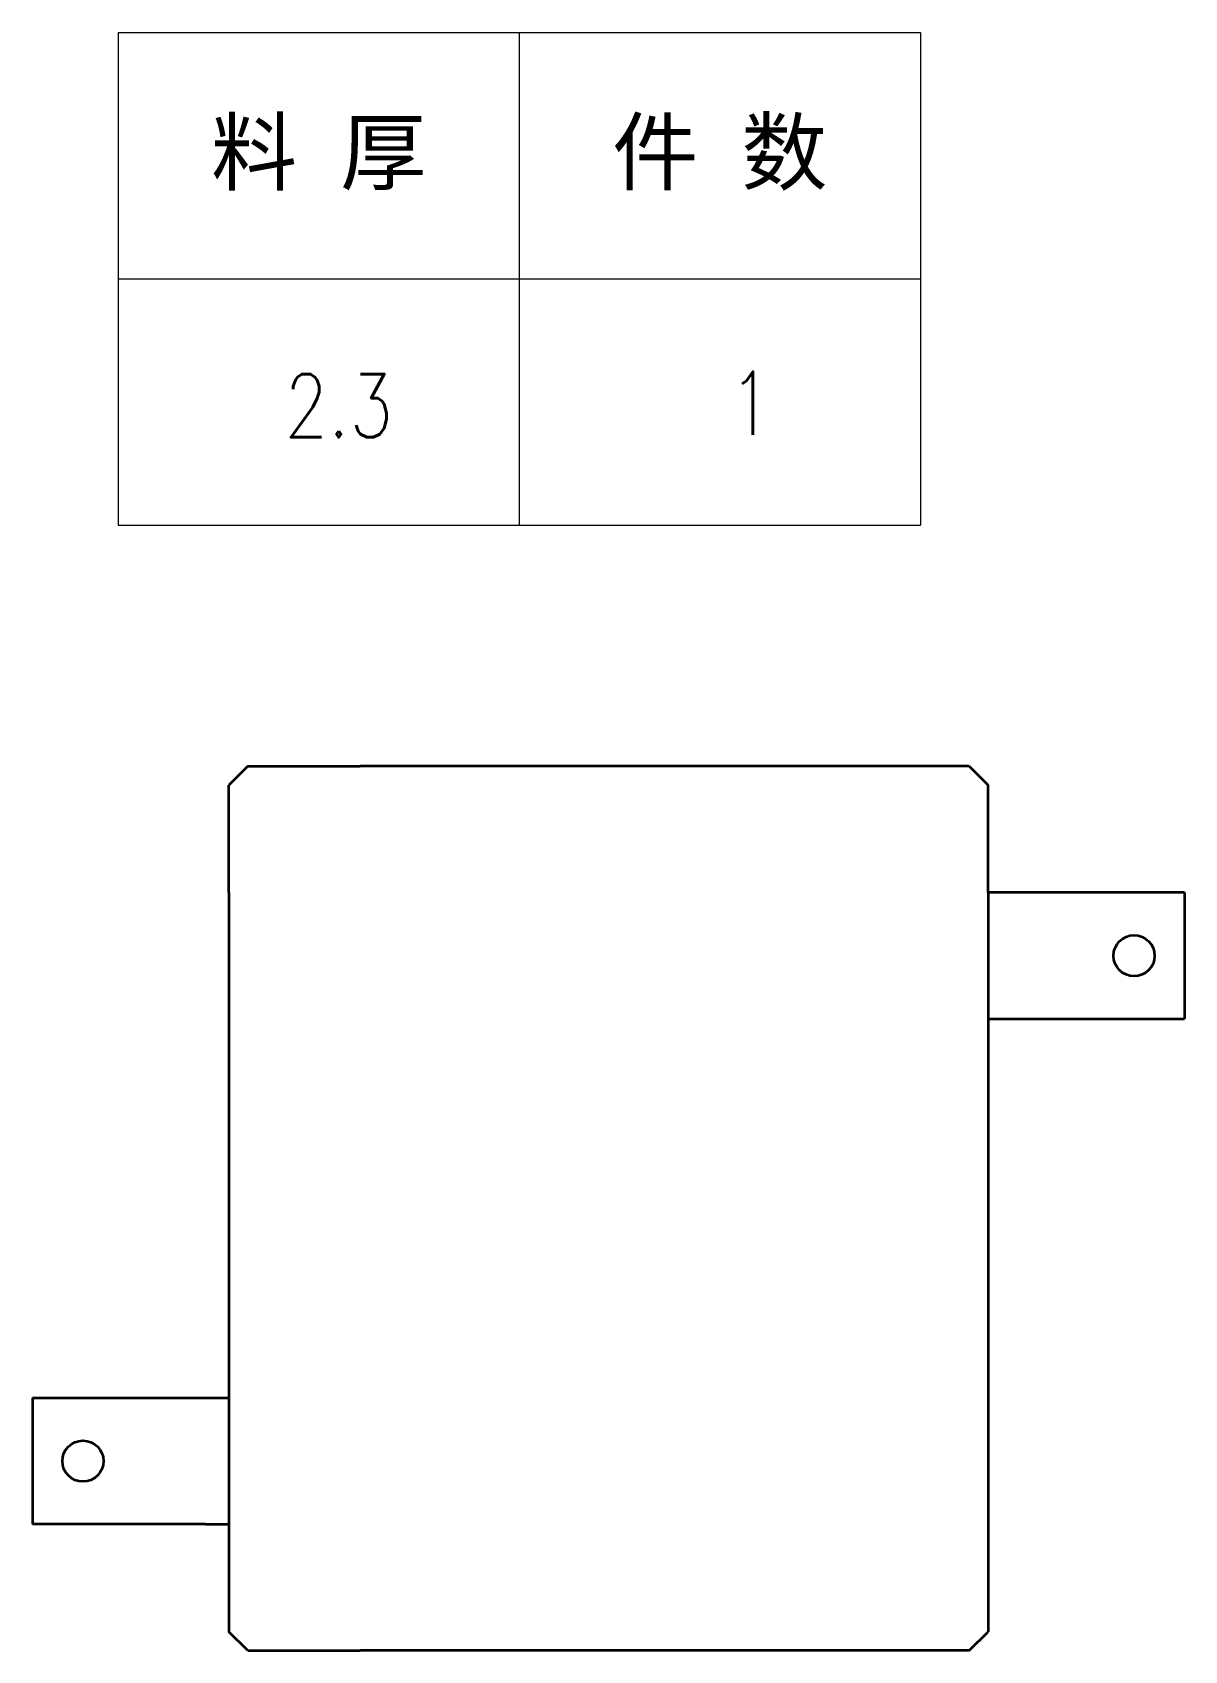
# Model space of a CAD drawing. Header units: millimetres. Extents: x 1333 to 58474, y -42879 to 3618.
# Drawn here: x 55445.1 to 55627.5, y 1120.1 to 1376.3 of the extents above; entities that cross this region are included whole.
import ezdxf
from ezdxf.enums import TextEntityAlignment as Align

# ---------------------------------------------------------------- set-up
doc = ezdxf.new("R2010")
doc.units = ezdxf.units.MM
doc.header["$LTSCALE"] = 0.5
doc.layers.add('标注线', color=3, linetype='Continuous', lineweight=18)
doc.styles.add('DIM', font='romans.shx', dxfattribs={"width": 0.8, "bigfont": 'bigfont.shx'})
doc.styles.get("Standard").update_dxf_attribs({"font": 'simplex.shx'})

# ---------------------------------------------------------------- blocks, each defined once
blk = doc.blocks.new('*T151')
at = {"color": 0, "linetype": 'ByBlock', "lineweight": -2, "transparency": 16777216}
for p, q in [((0, 0), (127, 0)), ((0, 0), (0, -78)), ((63.5, 0), (63.5, -78)), ((127, 0), (127, -78)), ((0, -39), (127, -39)), ((0, -78), (127, -78))]:
    blk.add_line(p, q, dxfattribs=at)
at = {"color": 0, "transparency": 16777216, "char_height": 10, "width": 60.5, "attachment_point": 5}
for s, insert in [('{\\fSimSun|b0|i0|c134|p2;料 厚}', (31.75, -19.5)), ('{\\fSimSun|b0|i0|c134|p2;件 数}', (95.25, -19.5))]:
    blk.add_mtext(s, dxfattribs=dict(at, insert=insert))
blk = doc.blocks.new('拆图参数')
blk.add_blockref('*T151', (-63.5, 78))
at = {"style": 'DIM', "width": 0.8}
blk.add_attdef('6', text='', height=10, dxfattribs=at).set_placement((-37.13, 18.91), align=Align.MIDDLE_LEFT)
blk.add_attdef('1', text='', height=10, dxfattribs=at).set_placement((36.65, 19.27), align=Align.MIDDLE_CENTER)

msp = doc.modelspace()

# ---------------------------------------------------------------- linework, layer by layer
at = {"color": 7, "lineweight": 35}
for p, q in [((55479.156, 1260.127), (55476.156, 1257.127)), ((55479.156, 1260.127), (55496.956, 1260.127)), ((55575.556, 1260.127), (55496.956, 1260.127)), ((55593.356, 1260.127), (55575.556, 1260.127)), ((55593.356, 1260.127), (55596.356, 1257.127)), ((55476.156, 1240.127), (55476.156, 1257.127)), ((55596.356, 1240.127), (55596.356, 1257.127)), ((55476.156, 1240.127), (55476.156, 1220.127)), ((55596.356, 1240.127), (55596.356, 1220.127)), ((55600.056, 1240.127), (55596.356, 1240.127)), ((55599.056, 1240.127), (55598.056, 1240.127)), ((55601.056, 1240.127), (55600.056, 1240.127)), ((55627.456, 1240.127), (55601.056, 1240.127)), ((55627.456, 1240.127), (55627.456, 1220.127)), ((55476.156, 1220.127), (55476.156, 1123.127)), ((55596.356, 1220.127), (55596.356, 1123.127)), ((55596.356, 1220.127), (55598.056, 1220.127)), ((55598.056, 1220.127), (55600.056, 1220.127)), ((55600.056, 1220.127), (55601.056, 1220.127)), ((55601.056, 1220.127), (55627.456, 1220.127)), ((55445.056, 1160.127), (55471.456, 1160.127)), ((55445.056, 1160.127), (55445.056, 1140.127)), ((55471.456, 1160.127), (55472.456, 1160.127)), ((55472.456, 1160.127), (55476.156, 1160.127)), ((55471.456, 1140.127), (55445.056, 1140.127)), ((55472.456, 1140.127), (55471.456, 1140.127)), ((55472.456, 1140.127), (55476.156, 1140.127)), ((55479.156, 1120.127), (55476.156, 1123.127)), ((55593.356, 1120.127), (55596.356, 1123.127)), ((55479.156, 1120.127), (55496.956, 1120.127)), ((55575.556, 1120.127), (55496.956, 1120.127)), ((55593.356, 1120.127), (55575.556, 1120.127))]:
    msp.add_line(p, q, dxfattribs=at)
for centre in [(55619.456, 1230.127), (55453.056, 1150.127)]:
    msp.add_circle(centre, 3.25, dxfattribs=at)

# ---------------------------------------------------------------- block references
at = {"layer": '标注线'}
msp.add_blockref('拆图参数', (55522.124, 1298.295), dxfattribs=at).add_auto_attribs({'1': '1', '6': '2.3'})

doc.saveas('drawing.dxf')
